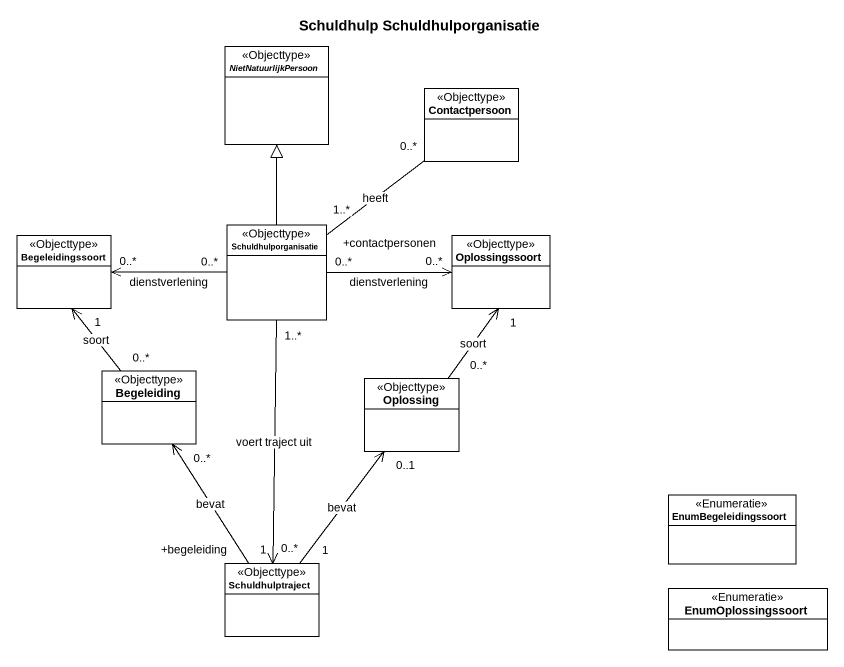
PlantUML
@startuml
title Schuldhulp Schuldhulporganisatie
hide circle
hide empty members
abstract class NietNatuurlijkPersoon <<Objecttype>>
class Contactpersoon <<Objecttype>>
class Begeleidingssoort <<Objecttype>>
class Schuldhulporganisatie <<Objecttype>>
class Oplossingssoort <<Objecttype>>
class Begeleiding <<Objecttype>>
class Oplossing <<Objecttype>>
enum EnumBegeleidingssoort <<Enumeratie>>
class Schuldhulptraject <<Objecttype>>
enum EnumOplossingssoort <<Enumeratie>>
Schuldhulporganisatie -up-|> NietNatuurlijkPersoon
Schuldhulporganisatie "+contactpersonen\n1..*" -up- "0..*" Contactpersoon : heeft
Schuldhulporganisatie "0..*" -left-> "0..*" Begeleidingssoort : dienstverlening
Schuldhulporganisatie "0..*" -right-> "0..*" Oplossingssoort : dienstverlening
Schuldhulporganisatie "1..*" --> "0..*" Schuldhulptraject : voert traject uit
Begeleiding "0..*" -up-> "1" Begeleidingssoort : soort
Oplossing "0..*" -up-> "1" Oplossingssoort : soort
Schuldhulptraject "+begeleiding\n1" -up-> "0..*" Begeleiding : bevat
Schuldhulptraject "1" -up-> "0..1" Oplossing : bevat
@enduml
